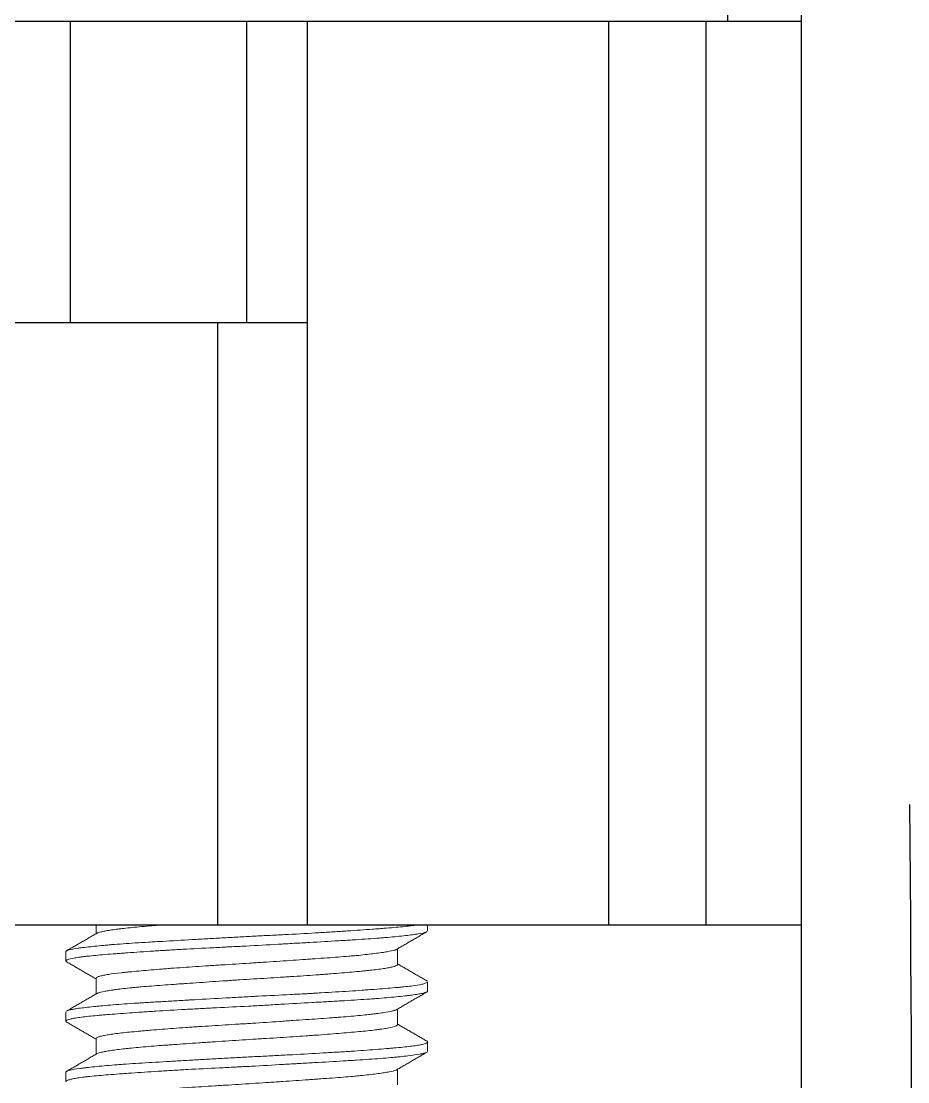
# Model space of a CAD drawing. Header units: millimetres. Extents: x 5401 to 6241, y 1473 to 2067.
# Drawn here: x 5521.71 to 5536.41, y 1675.63 to 1693.24 of the extents above; entities that cross this region are included whole.
import ezdxf

# ---------------------------------------------------------------- set-up
doc = ezdxf.new("R2010")
doc.units = ezdxf.units.MM
doc.linetypes.add('CENTERX2', pattern=[101.6, 63.5, -12.7, 12.7, -12.7])
doc.layers.add('CENTER', color=1, linetype='CENTERX2')

msp = doc.modelspace()

# ---------------------------------------------------------------- linework, layer by layer
for p, q in [((5534.647, 1637.262), (5534.647, 1702.237)), ((5533.422, 1695.237), (5533.422, 1693.237)), ((5512.995, 1678.237), (5534.647, 1678.237))]:
    msp.add_line(p, q)
at = {"color": 7, "linetype": 'Continuous'}
for p, q in [((5508.697, 1693.237), (5534.647, 1693.237)), ((5522.517, 1693.237), (5522.517, 1688.237)), ((5525.447, 1688.237), (5525.447, 1693.237)), ((5526.447, 1693.237), (5526.447, 1678.237)), ((5531.447, 1693.237), (5531.447, 1678.237)), ((5533.068, 1678.237), (5533.068, 1693.237)), ((5508.697, 1688.237), (5526.447, 1688.237)), ((5524.959, 1688.237), (5524.959, 1678.237))]:
    msp.add_line(p, q, dxfattribs=at)
at = {"color": 7, "linetype": 'Continuous', "lineweight": 18}
for p, q in [((5508.947, 1693.237), (5527.627, 1693.237)), ((5529.045, 1693.237), (5530.544, 1693.237)), ((5530.544, 1693.237), (5531.611, 1693.237)), ((5531.611, 1693.237), (5533.197, 1693.237)), ((5533.422, 1693.237), (5533.198, 1693.237)), ((5522.947, 1678.237), (5522.947, 1678.091)), ((5528.447, 1678.137), (5528.447, 1678.237)), ((5522.447, 1677.794), (5522.45, 1677.8)), ((5527.947, 1677.582), (5527.947, 1677.841)), ((5522.447, 1677.794), (5522.447, 1677.638)), ((5522.947, 1677.349), (5522.947, 1677.091)), ((5528.447, 1677.138), (5528.447, 1677.293)), ((5522.447, 1676.793), (5522.447, 1676.638)), ((5527.947, 1676.582), (5527.947, 1676.84)), ((5522.947, 1676.35), (5522.947, 1676.091)), ((5528.447, 1676.138), (5528.447, 1676.294)), ((5522.447, 1675.793), (5522.447, 1675.638)), ((5527.947, 1675.582), (5527.947, 1675.84))]:
    msp.add_line(p, q, dxfattribs=at)
for points, knots in [([(5527.627, 1693.237), (5527.665, 1693.237), (5527.703, 1693.237), (5527.761, 1693.237), (5527.781, 1693.237), (5527.82, 1693.237), (5527.84, 1693.237), (5527.939, 1693.237), (5528.017, 1693.237), (5528.115, 1693.237), (5528.135, 1693.237), (5528.173, 1693.237), (5528.193, 1693.237), (5528.25, 1693.237), (5528.325, 1693.237), (5528.396, 1693.237), (5528.448, 1693.237), (5528.465, 1693.237), (5528.499, 1693.237), (5528.515, 1693.237), (5528.595, 1693.237), (5528.653, 1693.237), (5528.718, 1693.237), (5528.731, 1693.237), (5528.755, 1693.237), (5528.766, 1693.237), (5528.799, 1693.237), (5528.839, 1693.237), (5528.871, 1693.237), (5528.892, 1693.237), (5528.898, 1693.237), (5528.91, 1693.237), (5528.915, 1693.237), (5528.938, 1693.237), (5528.947, 1693.237), (5528.947, 1693.237)], [0, 0, 0, 0, 0.062529, 0.062529, 0.093794, 0.093794, 0.125058, 0.125058, 0.250117, 0.250117, 0.281382, 0.281382, 0.312646, 0.312646, 0.375175, 0.437705, 0.437705, 0.468969, 0.468969, 0.500234, 0.500234, 0.625292, 0.625292, 0.656557, 0.656557, 0.687821, 0.687821, 0.750351, 0.81288, 0.81288, 0.844145, 0.844145, 0.875409, 0.875409, 1, 1, 1, 1]), ([(5522.456, 1677.806), (5522.458, 1677.807), (5522.46, 1677.808), (5522.472, 1677.814), (5522.485, 1677.819), (5522.535, 1677.832), (5522.584, 1677.841), (5522.657, 1677.852), (5522.666, 1677.853), (5522.683, 1677.855), (5522.709, 1677.859), (5522.738, 1677.862), (5522.797, 1677.87), (5522.883, 1677.879), (5522.983, 1677.889), (5523.063, 1677.897), (5523.104, 1677.9), (5523.147, 1677.904), (5523.177, 1677.907), (5523.191, 1677.908), (5523.266, 1677.914), (5523.329, 1677.919), (5523.46, 1677.928), (5523.595, 1677.937), (5523.74, 1677.946), (5523.853, 1677.953), (5523.891, 1677.955), (5523.969, 1677.96), (5524.009, 1677.962), (5524.208, 1677.974), (5524.373, 1677.983), (5524.628, 1677.998), (5524.714, 1678.003), (5524.846, 1678.01), (5524.89, 1678.013), (5524.979, 1678.018), (5525.024, 1678.021), (5525.158, 1678.028), (5525.247, 1678.033), (5525.425, 1678.043), (5525.514, 1678.047), (5525.693, 1678.057), (5525.782, 1678.061), (5525.916, 1678.068), (5525.96, 1678.07), (5526.049, 1678.075), (5526.093, 1678.077), (5526.311, 1678.088), (5526.48, 1678.097), (5526.726, 1678.112), (5526.807, 1678.117), (5526.926, 1678.124), (5526.965, 1678.126), (5527.042, 1678.131), (5527.079, 1678.134), (5527.265, 1678.146), (5527.404, 1678.156), (5527.565, 1678.168), (5527.597, 1678.171), (5527.658, 1678.175), (5527.689, 1678.178), (5527.777, 1678.185), (5527.833, 1678.189), (5527.989, 1678.203), (5528.08, 1678.212), (5528.176, 1678.223), (5528.195, 1678.226), (5528.221, 1678.229), (5528.229, 1678.231), (5528.246, 1678.233), (5528.257, 1678.235), (5528.267, 1678.236), (5528.27, 1678.237)], [0, 0, 0, 0, 0.0081922, 0.0081922, 0.0374525, 0.0374525, 0.0959731, 0.0959731, 0.1032881, 0.1032881, 0.1106032, 0.1252333, 0.1252333, 0.1544936, 0.1837539, 0.1837539, 0.1983841, 0.2056992, 0.2056992, 0.2130142, 0.2130142, 0.2422745, 0.2422745, 0.2715348, 0.3007951, 0.3007951, 0.3154253, 0.3154253, 0.3300554, 0.3300554, 0.388576, 0.388576, 0.4178363, 0.4178363, 0.4324664, 0.4324664, 0.4470966, 0.4470966, 0.4763569, 0.4763569, 0.5056172, 0.5056172, 0.5348774, 0.5348774, 0.5495076, 0.5495076, 0.5641377, 0.5641377, 0.6226583, 0.6226583, 0.6519186, 0.6519186, 0.6665488, 0.6665488, 0.6811789, 0.6811789, 0.7396995, 0.7396995, 0.7543296, 0.7543296, 0.7689598, 0.7689598, 0.7982201, 0.7982201, 0.8567407, 0.8567407, 0.8713708, 0.8713708, 0.8786859, 0.8786859, 0.886001, 0.8886784, 0.8886784, 0.8886784, 0.8886784]), ([(5522.959, 1678.097), (5522.971, 1678.105), (5522.994, 1678.113), (5523.046, 1678.126), (5523.068, 1678.131), (5523.119, 1678.14), (5523.177, 1678.15), (5523.247, 1678.16), (5523.304, 1678.167), (5523.324, 1678.17), (5523.365, 1678.175), (5523.386, 1678.177), (5523.497, 1678.19), (5523.595, 1678.2), (5523.758, 1678.214), (5523.815, 1678.219), (5523.904, 1678.226), (5523.934, 1678.228), (5523.992, 1678.233), (5524.019, 1678.235), (5524.047, 1678.237)], [0, 0, 0, 0, 0.0517241, 0.0517241, 0.0816571, 0.0816571, 0.11159, 0.141523, 0.141523, 0.1564895, 0.1564895, 0.1714559, 0.1714559, 0.2313218, 0.2313218, 0.2612548, 0.2612548, 0.2762213, 0.2762213, 0.2893838, 0.2893838, 0.2893838, 0.2893838]), ([(5528.431, 1678.121), (5528.427, 1678.119), (5528.422, 1678.117), (5528.392, 1678.106), (5528.351, 1678.098), (5528.28, 1678.086), (5528.265, 1678.084), (5528.232, 1678.079), (5528.215, 1678.077), (5528.162, 1678.069), (5528.083, 1678.06), (5527.944, 1678.045), (5527.838, 1678.035), (5527.753, 1678.028), (5527.724, 1678.025), (5527.664, 1678.02), (5527.634, 1678.018), (5527.54, 1678.011), (5527.476, 1678.006), (5527.341, 1677.997), (5527.271, 1677.992), (5527.161, 1677.985), (5527.124, 1677.983), (5527.049, 1677.979), (5527.011, 1677.976), (5526.816, 1677.965), (5526.655, 1677.956), (5526.404, 1677.941), (5526.319, 1677.936), (5526.189, 1677.929), (5526.145, 1677.926), (5526.079, 1677.923), (5526.057, 1677.921), (5526.013, 1677.919), (5525.991, 1677.918), (5525.792, 1677.906), (5525.614, 1677.896), (5525.346, 1677.882), (5525.257, 1677.877), (5525.145, 1677.872), (5525.123, 1677.871), (5525.078, 1677.868), (5525.055, 1677.867), (5524.988, 1677.864), (5524.944, 1677.861), (5524.723, 1677.85), (5524.552, 1677.841), (5524.301, 1677.827), (5524.219, 1677.823), (5524.117, 1677.816), (5524.097, 1677.815), (5524.057, 1677.813), (5523.997, 1677.809), (5523.939, 1677.805), (5523.747, 1677.793), (5523.603, 1677.783), (5523.435, 1677.771), (5523.386, 1677.767), (5523.337, 1677.764), (5523.306, 1677.761), (5523.29, 1677.76), (5523.212, 1677.754), (5523.153, 1677.75), (5522.987, 1677.736), (5522.889, 1677.727), (5522.783, 1677.715), (5522.762, 1677.713), (5522.733, 1677.71), (5522.723, 1677.708), (5522.705, 1677.706), (5522.66, 1677.7), (5522.62, 1677.694), (5522.538, 1677.679), (5522.498, 1677.669), (5522.471, 1677.658), (5522.469, 1677.657), (5522.464, 1677.654), (5522.461, 1677.653), (5522.455, 1677.649), (5522.452, 1677.647), (5522.448, 1677.642), (5522.447, 1677.64), (5522.447, 1677.637)], [0, 0, 0, 0, 0.012264, 0.012264, 0.071226, 0.071226, 0.085967, 0.085967, 0.100707, 0.100707, 0.130188, 0.15967, 0.189151, 0.189151, 0.203891, 0.203891, 0.218632, 0.218632, 0.248113, 0.248113, 0.277594, 0.277594, 0.292335, 0.292335, 0.307075, 0.307075, 0.366037, 0.366037, 0.395519, 0.395519, 0.410259, 0.410259, 0.417629, 0.417629, 0.425, 0.425, 0.483962, 0.483962, 0.513443, 0.513443, 0.520813, 0.520813, 0.528184, 0.528184, 0.542924, 0.542924, 0.601886, 0.601886, 0.631367, 0.631367, 0.638738, 0.638738, 0.646108, 0.660849, 0.660849, 0.719811, 0.719811, 0.734551, 0.741922, 0.741922, 0.749292, 0.749292, 0.778773, 0.778773, 0.837735, 0.837735, 0.852476, 0.852476, 0.859846, 0.859846, 0.867216, 0.896697, 0.896697, 0.95566, 0.95566, 0.96303, 0.96303, 0.9704, 0.9704, 0.985141, 0.985141, 1, 1, 1, 1]), ([(5527.929, 1677.83), (5527.926, 1677.829), (5527.924, 1677.827), (5527.915, 1677.824), (5527.908, 1677.821), (5527.872, 1677.81), (5527.83, 1677.801), (5527.761, 1677.789), (5527.746, 1677.786), (5527.716, 1677.781), (5527.699, 1677.779), (5527.648, 1677.772), (5527.611, 1677.767), (5527.491, 1677.752), (5527.401, 1677.742), (5527.274, 1677.729), (5527.248, 1677.727), (5527.194, 1677.722), (5527.166, 1677.72), (5527.082, 1677.713), (5527.024, 1677.708), (5526.845, 1677.694), (5526.717, 1677.685), (5526.565, 1677.674), (5526.548, 1677.673), (5526.513, 1677.671), (5526.496, 1677.669), (5526.444, 1677.666), (5526.409, 1677.663), (5526.304, 1677.656), (5526.232, 1677.651), (5526.016, 1677.636), (5525.868, 1677.626), (5525.697, 1677.615), (5525.678, 1677.614), (5525.64, 1677.611), (5525.584, 1677.608), (5525.527, 1677.604), (5525.413, 1677.597), (5525.338, 1677.592), (5525.188, 1677.582), (5525.113, 1677.578), (5525.001, 1677.571), (5524.945, 1677.568), (5524.89, 1677.564), (5524.853, 1677.562), (5524.834, 1677.561), (5524.668, 1677.55), (5524.526, 1677.541), (5524.322, 1677.526), (5524.255, 1677.521), (5524.157, 1677.514), (5524.124, 1677.511), (5524.06, 1677.506), (5524.029, 1677.504), (5523.874, 1677.491), (5523.76, 1677.481), (5523.602, 1677.467), (5523.552, 1677.462), (5523.48, 1677.455), (5523.457, 1677.453), (5523.412, 1677.448), (5523.39, 1677.446), (5523.285, 1677.434), (5523.213, 1677.425), (5523.123, 1677.411), (5523.096, 1677.406), (5523.048, 1677.396), (5523.028, 1677.391), (5522.977, 1677.376), (5522.957, 1677.366), (5522.948, 1677.354), (5522.947, 1677.351), (5522.947, 1677.348), (5522.947, 1677.348), (5522.948, 1677.348)], [0, 0, 0, 0, 0.008516, 0.008516, 0.023512, 0.023512, 0.083492, 0.083492, 0.098488, 0.098488, 0.113483, 0.113483, 0.143473, 0.143473, 0.203454, 0.203454, 0.218449, 0.218449, 0.233444, 0.233444, 0.263435, 0.263435, 0.323416, 0.323416, 0.330913, 0.330913, 0.338411, 0.338411, 0.353406, 0.353406, 0.383396, 0.383396, 0.443377, 0.443377, 0.450875, 0.450875, 0.458372, 0.473368, 0.473368, 0.503358, 0.503358, 0.533348, 0.533348, 0.548344, 0.555841, 0.555841, 0.563339, 0.563339, 0.62332, 0.62332, 0.65331, 0.65331, 0.668305, 0.668305, 0.6833, 0.6833, 0.743281, 0.743281, 0.773272, 0.773272, 0.788267, 0.788267, 0.803262, 0.803262, 0.863243, 0.863243, 0.893233, 0.893233, 0.923223, 0.923223, 0.983204, 0.983204, 0.998199, 0.998199, 1, 1, 1, 1]), ([(5522.966, 1677.101), (5522.969, 1677.103), (5522.974, 1677.105), (5523.002, 1677.116), (5523.04, 1677.125), (5523.115, 1677.14), (5523.144, 1677.144), (5523.192, 1677.152), (5523.208, 1677.154), (5523.243, 1677.159), (5523.262, 1677.162), (5523.356, 1677.174), (5523.443, 1677.184), (5523.566, 1677.196), (5523.591, 1677.199), (5523.643, 1677.204), (5523.67, 1677.206), (5523.752, 1677.214), (5523.809, 1677.218), (5523.985, 1677.232), (5524.11, 1677.241), (5524.277, 1677.253), (5524.31, 1677.256), (5524.362, 1677.259), (5524.379, 1677.26), (5524.414, 1677.263), (5524.431, 1677.264), (5524.519, 1677.27), (5524.59, 1677.275), (5524.805, 1677.29), (5524.952, 1677.3), (5525.122, 1677.311), (5525.141, 1677.312), (5525.179, 1677.315), (5525.198, 1677.316), (5525.255, 1677.32), (5525.294, 1677.323), (5525.407, 1677.33), (5525.483, 1677.335), (5525.71, 1677.349), (5525.86, 1677.358), (5526.028, 1677.369), (5526.046, 1677.37), (5526.084, 1677.372), (5526.139, 1677.376), (5526.193, 1677.379), (5526.301, 1677.386), (5526.443, 1677.396), (5526.579, 1677.405), (5526.679, 1677.413), (5526.712, 1677.415), (5526.777, 1677.42), (5526.809, 1677.423), (5526.968, 1677.435), (5527.085, 1677.446), (5527.248, 1677.46), (5527.299, 1677.465), (5527.374, 1677.472), (5527.398, 1677.474), (5527.445, 1677.479), (5527.468, 1677.481), (5527.577, 1677.493), (5527.653, 1677.502), (5527.748, 1677.517), (5527.777, 1677.521), (5527.816, 1677.529), (5527.828, 1677.531), (5527.85, 1677.536), (5527.86, 1677.539), (5527.907, 1677.551), (5527.931, 1677.561), (5527.944, 1677.574), (5527.947, 1677.578), (5527.947, 1677.581), (5527.947, 1677.583), (5527.947, 1677.583), (5527.947, 1677.583)], [0, 0, 0, 0, 0.012066, 0.012066, 0.072394, 0.072394, 0.102558, 0.102558, 0.11764, 0.11764, 0.132722, 0.132722, 0.19305, 0.19305, 0.208132, 0.208132, 0.223214, 0.223214, 0.253378, 0.253378, 0.313707, 0.313707, 0.328789, 0.328789, 0.33633, 0.33633, 0.343871, 0.343871, 0.374035, 0.374035, 0.434363, 0.434363, 0.441904, 0.441904, 0.449445, 0.449445, 0.464527, 0.464527, 0.494691, 0.494691, 0.555019, 0.555019, 0.56256, 0.56256, 0.570101, 0.585183, 0.585183, 0.615347, 0.645512, 0.645512, 0.660594, 0.660594, 0.675676, 0.675676, 0.736004, 0.736004, 0.766168, 0.766168, 0.78125, 0.78125, 0.796332, 0.796332, 0.85666, 0.85666, 0.886824, 0.886824, 0.901906, 0.901906, 0.916988, 0.916988, 0.977317, 0.977317, 0.992399, 0.99994, 0.99994, 1, 1, 1, 1]), ([(5522.463, 1676.81), (5522.473, 1676.815), (5522.488, 1676.82), (5522.517, 1676.827), (5522.527, 1676.829), (5522.549, 1676.834), (5522.561, 1676.836), (5522.6, 1676.843), (5522.63, 1676.848), (5522.729, 1676.862), (5522.81, 1676.871), (5522.93, 1676.884), (5522.955, 1676.886), (5523.006, 1676.891), (5523.033, 1676.894), (5523.114, 1676.901), (5523.171, 1676.906), (5523.291, 1676.916), (5523.354, 1676.921), (5523.486, 1676.93), (5523.555, 1676.935), (5523.645, 1676.94), (5523.663, 1676.941), (5523.699, 1676.944), (5523.754, 1676.947), (5523.81, 1676.95), (5523.924, 1676.957), (5524.079, 1676.966), (5524.242, 1676.976), (5524.366, 1676.983), (5524.429, 1676.987), (5524.514, 1676.992), (5524.558, 1676.994), (5524.752, 1677.005), (5524.927, 1677.015), (5525.193, 1677.03), (5525.282, 1677.035), (5525.416, 1677.042), (5525.461, 1677.045), (5525.529, 1677.048), (5525.552, 1677.049), (5525.597, 1677.052), (5525.619, 1677.053), (5525.821, 1677.063), (5525.998, 1677.072), (5526.258, 1677.086), (5526.343, 1677.09), (5526.45, 1677.096), (5526.471, 1677.097), (5526.513, 1677.1), (5526.534, 1677.101), (5526.597, 1677.104), (5526.639, 1677.107), (5526.843, 1677.119), (5526.999, 1677.128), (5527.22, 1677.143), (5527.291, 1677.148), (5527.378, 1677.154), (5527.395, 1677.156), (5527.429, 1677.158), (5527.48, 1677.162), (5527.529, 1677.165), (5527.688, 1677.177), (5527.803, 1677.186), (5527.931, 1677.198), (5527.968, 1677.201), (5528.004, 1677.205), (5528.027, 1677.207), (5528.039, 1677.208), (5528.095, 1677.214), (5528.136, 1677.218), (5528.248, 1677.232), (5528.308, 1677.242), (5528.364, 1677.255), (5528.374, 1677.257), (5528.392, 1677.262), (5528.401, 1677.265), (5528.423, 1677.272), (5528.433, 1677.277), (5528.445, 1677.286), (5528.447, 1677.29), (5528.447, 1677.294)], [0, 0, 0, 0, 0.032546, 0.032546, 0.047287, 0.047287, 0.062028, 0.062028, 0.091509, 0.091509, 0.150471, 0.150471, 0.165211, 0.165211, 0.179952, 0.179952, 0.209433, 0.209433, 0.238914, 0.238914, 0.268395, 0.268395, 0.275765, 0.275765, 0.283136, 0.297876, 0.297876, 0.327357, 0.356838, 0.356838, 0.371579, 0.378949, 0.38632, 0.38632, 0.445282, 0.445282, 0.474763, 0.474763, 0.489503, 0.489503, 0.496874, 0.496874, 0.504244, 0.504244, 0.563206, 0.563206, 0.592687, 0.592687, 0.600057, 0.600057, 0.607428, 0.607428, 0.622168, 0.622168, 0.68113, 0.68113, 0.710612, 0.710612, 0.717982, 0.717982, 0.725352, 0.740093, 0.740093, 0.799055, 0.799055, 0.813795, 0.821166, 0.821166, 0.828536, 0.828536, 0.858017, 0.858017, 0.916979, 0.916979, 0.93172, 0.93172, 0.94646, 0.94646, 0.975941, 0.975941, 1, 1, 1, 1]), ([(5528.447, 1677.137), (5528.447, 1677.135), (5528.447, 1677.133), (5528.442, 1677.127), (5528.435, 1677.122), (5528.42, 1677.117), (5528.417, 1677.115), (5528.41, 1677.113), (5528.4, 1677.11), (5528.387, 1677.106), (5528.358, 1677.1), (5528.311, 1677.091), (5528.25, 1677.081), (5528.198, 1677.074), (5528.171, 1677.071), (5528.142, 1677.067), (5528.121, 1677.065), (5528.111, 1677.063), (5528.058, 1677.057), (5527.967, 1677.047), (5527.812, 1677.033), (5527.696, 1677.023), (5527.604, 1677.015), (5527.572, 1677.013), (5527.508, 1677.008), (5527.474, 1677.006), (5527.306, 1676.994), (5527.163, 1676.985), (5526.934, 1676.972), (5526.856, 1676.967), (5526.735, 1676.96), (5526.694, 1676.958), (5526.612, 1676.953), (5526.57, 1676.951), (5526.36, 1676.939), (5526.189, 1676.929), (5525.926, 1676.914), (5525.837, 1676.909), (5525.703, 1676.901), (5525.658, 1676.899), (5525.568, 1676.894), (5525.523, 1676.891), (5525.299, 1676.879), (5525.121, 1676.871), (5524.857, 1676.857), (5524.769, 1676.853), (5524.594, 1676.843), (5524.509, 1676.839), (5524.256, 1676.825), (5524.095, 1676.815), (5523.901, 1676.803), (5523.863, 1676.801), (5523.787, 1676.796), (5523.75, 1676.793), (5523.64, 1676.786), (5523.569, 1676.781), (5523.433, 1676.771), (5523.368, 1676.766), (5523.243, 1676.757), (5523.183, 1676.752), (5523.098, 1676.745), (5523.07, 1676.743), (5523.03, 1676.739), (5523.016, 1676.738), (5522.99, 1676.736), (5522.926, 1676.73), (5522.868, 1676.725), (5522.738, 1676.711), (5522.665, 1676.701), (5522.6, 1676.69), (5522.593, 1676.689), (5522.579, 1676.687), (5522.573, 1676.686), (5522.554, 1676.682), (5522.542, 1676.679), (5522.511, 1676.672), (5522.477, 1676.662), (5522.458, 1676.652), (5522.447, 1676.642), (5522.446, 1676.637), (5522.45, 1676.631), (5522.45, 1676.63), (5522.453, 1676.628), (5522.456, 1676.626), (5522.459, 1676.623), (5522.462, 1676.622)], [0, 0, 0, 0, 0.009973, 0.009973, 0.037677, 0.037677, 0.044603, 0.044603, 0.051529, 0.06538, 0.06538, 0.093084, 0.120788, 0.120788, 0.13464, 0.141566, 0.141566, 0.148492, 0.148492, 0.176196, 0.2039, 0.231604, 0.231604, 0.245456, 0.245456, 0.259308, 0.259308, 0.314716, 0.314716, 0.34242, 0.34242, 0.356271, 0.356271, 0.370123, 0.370123, 0.425531, 0.425531, 0.453235, 0.453235, 0.467087, 0.467087, 0.480939, 0.480939, 0.536347, 0.536347, 0.564051, 0.564051, 0.591755, 0.591755, 0.647162, 0.647162, 0.661014, 0.661014, 0.674866, 0.674866, 0.70257, 0.70257, 0.730274, 0.730274, 0.757978, 0.757978, 0.77183, 0.77183, 0.778756, 0.778756, 0.785682, 0.813386, 0.813386, 0.868794, 0.868794, 0.87572, 0.87572, 0.882646, 0.882646, 0.896498, 0.896498, 0.924201, 0.951905, 0.951905, 0.979609, 0.979609, 0.986535, 0.986535, 0.993461, 1, 1, 1, 1]), ([(5527.935, 1676.833), (5527.929, 1676.829), (5527.921, 1676.826), (5527.898, 1676.818), (5527.882, 1676.813), (5527.822, 1676.799), (5527.77, 1676.79), (5527.673, 1676.775), (5527.637, 1676.77), (5527.58, 1676.763), (5527.56, 1676.76), (5527.518, 1676.755), (5527.496, 1676.753), (5527.385, 1676.74), (5527.286, 1676.73), (5527.123, 1676.716), (5527.066, 1676.711), (5526.977, 1676.704), (5526.946, 1676.702), (5526.885, 1676.697), (5526.853, 1676.695), (5526.695, 1676.683), (5526.562, 1676.674), (5526.354, 1676.66), (5526.283, 1676.655), (5526.192, 1676.649), (5526.174, 1676.647), (5526.138, 1676.645), (5526.083, 1676.641), (5526.027, 1676.637), (5525.843, 1676.625), (5525.694, 1676.615), (5525.505, 1676.602), (5525.448, 1676.599), (5525.391, 1676.595), (5525.353, 1676.593), (5525.334, 1676.592), (5525.239, 1676.586), (5525.163, 1676.581), (5524.939, 1676.567), (5524.793, 1676.558), (5524.613, 1676.546), (5524.578, 1676.544), (5524.524, 1676.54), (5524.507, 1676.539), (5524.471, 1676.537), (5524.454, 1676.536), (5524.367, 1676.529), (5524.299, 1676.525), (5524.102, 1676.51), (5523.977, 1676.5), (5523.831, 1676.487), (5523.802, 1676.485), (5523.745, 1676.48), (5523.717, 1676.477), (5523.637, 1676.47), (5523.585, 1676.466), (5523.44, 1676.452), (5523.353, 1676.442), (5523.258, 1676.431), (5523.24, 1676.428), (5523.206, 1676.424), (5523.189, 1676.421), (5523.142, 1676.414), (5523.086, 1676.404), (5523.042, 1676.394), (5523.014, 1676.387), (5523.006, 1676.384), (5522.991, 1676.379), (5522.984, 1676.377), (5522.957, 1676.366), (5522.947, 1676.357), (5522.947, 1676.348)], [0, 0, 0, 0, 0.023615, 0.023615, 0.053433, 0.053433, 0.113071, 0.113071, 0.142889, 0.142889, 0.157799, 0.157799, 0.172708, 0.172708, 0.232345, 0.232345, 0.262164, 0.262164, 0.277073, 0.277073, 0.291983, 0.291983, 0.35162, 0.35162, 0.381439, 0.381439, 0.388893, 0.388893, 0.396348, 0.411257, 0.411257, 0.470895, 0.470895, 0.485804, 0.493259, 0.493259, 0.500714, 0.500714, 0.530532, 0.530532, 0.59017, 0.59017, 0.605079, 0.605079, 0.612534, 0.612534, 0.619988, 0.619988, 0.649807, 0.649807, 0.709444, 0.709444, 0.724354, 0.724354, 0.739263, 0.739263, 0.769082, 0.769082, 0.828719, 0.828719, 0.843628, 0.843628, 0.858538, 0.858538, 0.888356, 0.918175, 0.918175, 0.933084, 0.933084, 0.947994, 0.947994, 1, 1, 1, 1]), ([(5522.959, 1676.097), (5522.97, 1676.105), (5522.991, 1676.113), (5523.031, 1676.122), (5523.041, 1676.125), (5523.063, 1676.13), (5523.075, 1676.132), (5523.112, 1676.139), (5523.141, 1676.144), (5523.235, 1676.158), (5523.309, 1676.168), (5523.418, 1676.181), (5523.441, 1676.183), (5523.488, 1676.188), (5523.511, 1676.191), (5523.585, 1676.198), (5523.636, 1676.203), (5523.798, 1676.218), (5523.915, 1676.227), (5524.073, 1676.239), (5524.105, 1676.241), (5524.17, 1676.246), (5524.203, 1676.248), (5524.302, 1676.255), (5524.438, 1676.265), (5524.579, 1676.274), (5524.687, 1676.282), (5524.741, 1676.285), (5524.797, 1676.289), (5524.834, 1676.292), (5524.852, 1676.293), (5525.02, 1676.304), (5525.17, 1676.314), (5525.396, 1676.329), (5525.472, 1676.334), (5525.586, 1676.341), (5525.624, 1676.344), (5525.681, 1676.347), (5525.7, 1676.348), (5525.738, 1676.351), (5525.757, 1676.352), (5525.927, 1676.362), (5526.075, 1676.371), (5526.291, 1676.386), (5526.362, 1676.39), (5526.467, 1676.398), (5526.502, 1676.4), (5526.571, 1676.405), (5526.605, 1676.407), (5526.772, 1676.42), (5526.898, 1676.43), (5527.075, 1676.445), (5527.132, 1676.45), (5527.242, 1676.46), (5527.294, 1676.464), (5527.442, 1676.478), (5527.53, 1676.488), (5527.626, 1676.499), (5527.644, 1676.502), (5527.68, 1676.506), (5527.697, 1676.509), (5527.745, 1676.516), (5527.774, 1676.521), (5527.851, 1676.536), (5527.889, 1676.546), (5527.92, 1676.558), (5527.926, 1676.561), (5527.935, 1676.566), (5527.938, 1676.568), (5527.945, 1676.575), (5527.947, 1676.578), (5527.947, 1676.582)], [0, 0, 0, 0, 0.049329, 0.049329, 0.064295, 0.064295, 0.079262, 0.079262, 0.109195, 0.109195, 0.169061, 0.169061, 0.184027, 0.184027, 0.198993, 0.198993, 0.228926, 0.228926, 0.288792, 0.288792, 0.303759, 0.303759, 0.318725, 0.318725, 0.348658, 0.378591, 0.378591, 0.393557, 0.401041, 0.401041, 0.408524, 0.408524, 0.46839, 0.46839, 0.498323, 0.498323, 0.513289, 0.513289, 0.520772, 0.520772, 0.528256, 0.528256, 0.588121, 0.588121, 0.618054, 0.618054, 0.633021, 0.633021, 0.647987, 0.647987, 0.707853, 0.707853, 0.737786, 0.737786, 0.767719, 0.767719, 0.827585, 0.827585, 0.842551, 0.842551, 0.857518, 0.857518, 0.887451, 0.887451, 0.947317, 0.947317, 0.962283, 0.962283, 0.97725, 0.97725, 1, 1, 1, 1]), ([(5522.447, 1675.794), (5522.447, 1675.796), (5522.448, 1675.798), (5522.451, 1675.802), (5522.455, 1675.805), (5522.461, 1675.809), (5522.465, 1675.811), (5522.468, 1675.812), (5522.482, 1675.818), (5522.497, 1675.822), (5522.554, 1675.836), (5522.608, 1675.845), (5522.694, 1675.857), (5522.712, 1675.859), (5522.741, 1675.863), (5522.75, 1675.864), (5522.77, 1675.866), (5522.822, 1675.872), (5522.878, 1675.879), (5523.023, 1675.893), (5523.133, 1675.903), (5523.271, 1675.914), (5523.287, 1675.915), (5523.318, 1675.918), (5523.334, 1675.919), (5523.383, 1675.923), (5523.416, 1675.925), (5523.516, 1675.932), (5523.585, 1675.936), (5523.8, 1675.95), (5523.952, 1675.959), (5524.154, 1675.971), (5524.195, 1675.973), (5524.278, 1675.978), (5524.319, 1675.98), (5524.444, 1675.987), (5524.613, 1675.997), (5524.787, 1676.007), (5524.919, 1676.015), (5524.963, 1676.017), (5525.052, 1676.022), (5525.096, 1676.025), (5525.231, 1676.032), (5525.321, 1676.037), (5525.5, 1676.047), (5525.589, 1676.051), (5525.767, 1676.06), (5525.855, 1676.065), (5525.988, 1676.072), (5526.032, 1676.074), (5526.12, 1676.079), (5526.164, 1676.081), (5526.382, 1676.092), (5526.55, 1676.101), (5526.793, 1676.116), (5526.872, 1676.121), (5526.989, 1676.128), (5527.027, 1676.13), (5527.104, 1676.135), (5527.141, 1676.138), (5527.324, 1676.15), (5527.46, 1676.16), (5527.648, 1676.174), (5527.708, 1676.179), (5527.794, 1676.186), (5527.822, 1676.188), (5527.876, 1676.193), (5527.902, 1676.195), (5528.028, 1676.206), (5528.115, 1676.216), (5528.224, 1676.23), (5528.257, 1676.234), (5528.301, 1676.242), (5528.315, 1676.244), (5528.34, 1676.249), (5528.351, 1676.252), (5528.404, 1676.264), (5528.431, 1676.274), (5528.445, 1676.286), (5528.446, 1676.289), (5528.448, 1676.294), (5528.448, 1676.296), (5528.445, 1676.301), (5528.442, 1676.304), (5528.438, 1676.306)], [0, 0, 0, 0, 0.01112, 0.01112, 0.025021, 0.031972, 0.031972, 0.038922, 0.038922, 0.066725, 0.066725, 0.12233, 0.12233, 0.136231, 0.136231, 0.143182, 0.143182, 0.150132, 0.177935, 0.177935, 0.23354, 0.23354, 0.24049, 0.24049, 0.247441, 0.247441, 0.261342, 0.261342, 0.289145, 0.289145, 0.34475, 0.34475, 0.358651, 0.358651, 0.372552, 0.372552, 0.400355, 0.428157, 0.428157, 0.442059, 0.442059, 0.45596, 0.45596, 0.483762, 0.483762, 0.511565, 0.511565, 0.539367, 0.539367, 0.553269, 0.553269, 0.56717, 0.56717, 0.622775, 0.622775, 0.650578, 0.650578, 0.664479, 0.664479, 0.67838, 0.67838, 0.733985, 0.733985, 0.761788, 0.761788, 0.775689, 0.775689, 0.78959, 0.78959, 0.845195, 0.845195, 0.872998, 0.872998, 0.886899, 0.886899, 0.9008, 0.9008, 0.956405, 0.956405, 0.970306, 0.970306, 0.984208, 0.984208, 1, 1, 1, 1]), ([(5528.43, 1676.121), (5528.43, 1676.121), (5528.419, 1676.116), (5528.404, 1676.111), (5528.378, 1676.104), (5528.363, 1676.101), (5528.345, 1676.097), (5528.333, 1676.095), (5528.327, 1676.094), (5528.269, 1676.084), (5528.202, 1676.074), (5528.081, 1676.06), (5528.037, 1676.055), (5527.965, 1676.047), (5527.94, 1676.045), (5527.902, 1676.041), (5527.889, 1676.04), (5527.862, 1676.037), (5527.795, 1676.031), (5527.724, 1676.025), (5527.603, 1676.015), (5527.54, 1676.011), (5527.409, 1676.001), (5527.34, 1675.997), (5527.251, 1675.991), (5527.233, 1675.99), (5527.196, 1675.988), (5527.178, 1675.987), (5527.122, 1675.983), (5527.085, 1675.981), (5526.895, 1675.969), (5526.736, 1675.96), (5526.488, 1675.946), (5526.403, 1675.941), (5526.295, 1675.935), (5526.274, 1675.934), (5526.23, 1675.931), (5526.165, 1675.927), (5526.099, 1675.924), (5525.88, 1675.911), (5525.703, 1675.901), (5525.48, 1675.889), (5525.435, 1675.887), (5525.367, 1675.883), (5525.345, 1675.882), (5525.3, 1675.88), (5525.277, 1675.878), (5525.165, 1675.873), (5525.075, 1675.868), (5524.81, 1675.855), (5524.637, 1675.846), (5524.426, 1675.834), (5524.383, 1675.832), (5524.3, 1675.827), (5524.258, 1675.825), (5524.135, 1675.818), (5524.055, 1675.813), (5523.822, 1675.798), (5523.674, 1675.788), (5523.501, 1675.776), (5523.467, 1675.773), (5523.4, 1675.768), (5523.368, 1675.766), (5523.272, 1675.759), (5523.211, 1675.754), (5523.039, 1675.74), (5522.936, 1675.732), (5522.824, 1675.72), (5522.802, 1675.718), (5522.761, 1675.713), (5522.741, 1675.711), (5522.685, 1675.704), (5522.618, 1675.694), (5522.539, 1675.679), (5522.502, 1675.669), (5522.473, 1675.659), (5522.462, 1675.654), (5522.45, 1675.645), (5522.447, 1675.641), (5522.447, 1675.637)], [0, 0, 0, 0, 0.001887, 0.031368, 0.031368, 0.046108, 0.053479, 0.053479, 0.060849, 0.060849, 0.119811, 0.119811, 0.149292, 0.149292, 0.164033, 0.164033, 0.171403, 0.171403, 0.178774, 0.208255, 0.208255, 0.237736, 0.237736, 0.267217, 0.267217, 0.274587, 0.274587, 0.281958, 0.281958, 0.296698, 0.296698, 0.35566, 0.35566, 0.385142, 0.385142, 0.392512, 0.392512, 0.399882, 0.414623, 0.414623, 0.473585, 0.473585, 0.488326, 0.488326, 0.495696, 0.495696, 0.503066, 0.503066, 0.532547, 0.532547, 0.59151, 0.59151, 0.60625, 0.60625, 0.620991, 0.620991, 0.650472, 0.650472, 0.709434, 0.709434, 0.724175, 0.724175, 0.738915, 0.738915, 0.768397, 0.768397, 0.827359, 0.827359, 0.8421, 0.8421, 0.85684, 0.85684, 0.886321, 0.915802, 0.945284, 0.945284, 0.974765, 0.974765, 1, 1, 1, 1]), ([(5527.93, 1675.83), (5527.927, 1675.829), (5527.923, 1675.827), (5527.896, 1675.816), (5527.86, 1675.807), (5527.799, 1675.795), (5527.785, 1675.793), (5527.757, 1675.788), (5527.743, 1675.786), (5527.696, 1675.778), (5527.661, 1675.773), (5527.55, 1675.759), (5527.465, 1675.749), (5527.343, 1675.736), (5527.318, 1675.734), (5527.267, 1675.729), (5527.24, 1675.726), (5527.16, 1675.719), (5527.104, 1675.714), (5526.93, 1675.7), (5526.806, 1675.691), (5526.64, 1675.68), (5526.607, 1675.677), (5526.539, 1675.672), (5526.504, 1675.67), (5526.401, 1675.663), (5526.261, 1675.653), (5526.116, 1675.643), (5526.006, 1675.636), (5525.969, 1675.633), (5525.895, 1675.628), (5525.857, 1675.626), (5525.669, 1675.613), (5525.518, 1675.603), (5525.292, 1675.589), (5525.217, 1675.584), (5525.104, 1675.577), (5525.067, 1675.575), (5525.01, 1675.572), (5524.992, 1675.57), (5524.954, 1675.568), (5524.936, 1675.567), (5524.768, 1675.556), (5524.625, 1675.547), (5524.416, 1675.533), (5524.331, 1675.527), (5524.247, 1675.521), (5524.214, 1675.518), (5524.197, 1675.517), (5524.148, 1675.513), (5524.116, 1675.511), (5523.957, 1675.498), (5523.839, 1675.488), (5523.674, 1675.474), (5523.622, 1675.469), (5523.559, 1675.463), (5523.546, 1675.462), (5523.522, 1675.459), (5523.485, 1675.456), (5523.451, 1675.452), (5523.339, 1675.441), (5523.262, 1675.432), (5523.18, 1675.42), (5523.164, 1675.417), (5523.134, 1675.413), (5523.12, 1675.41), (5523.08, 1675.403), (5523.057, 1675.398), (5522.997, 1675.383), (5522.97, 1675.373), (5522.954, 1675.36), (5522.951, 1675.358), (5522.948, 1675.353), (5522.947, 1675.351), (5522.947, 1675.348)], [0, 0, 0, 0, 0.010555, 0.010555, 0.070536, 0.070536, 0.085531, 0.085531, 0.100526, 0.100526, 0.130517, 0.130517, 0.190498, 0.190498, 0.205493, 0.205493, 0.220488, 0.220488, 0.250478, 0.250478, 0.310459, 0.310459, 0.325454, 0.325454, 0.340449, 0.340449, 0.37044, 0.40043, 0.40043, 0.415425, 0.415425, 0.43042, 0.43042, 0.490401, 0.490401, 0.520391, 0.520391, 0.535387, 0.535387, 0.542884, 0.542884, 0.550382, 0.550382, 0.610362, 0.610362, 0.640353, 0.64785, 0.64785, 0.655348, 0.655348, 0.670343, 0.670343, 0.730324, 0.730324, 0.760314, 0.760314, 0.767812, 0.767812, 0.775309, 0.790305, 0.790305, 0.850285, 0.850285, 0.86528, 0.86528, 0.880276, 0.880276, 0.910266, 0.910266, 0.970247, 0.970247, 0.985242, 0.985242, 1, 1, 1, 1])]:
    msp.add_open_spline(points, degree=3, knots=knots, dxfattribs=at)
for points in [[(5522.964, 1678.1), (5522.706, 1677.951), (5522.449, 1677.802)], [(5527.924, 1677.827), (5528.181, 1677.976), (5528.439, 1678.126)], [(5522.454, 1677.627), (5522.701, 1677.484), (5522.947, 1677.34)], [(5528.442, 1677.304), (5528.195, 1677.447), (5527.947, 1677.591)], [(5522.971, 1677.105), (5522.714, 1676.955), (5522.457, 1676.806)], [(5527.931, 1676.831), (5528.188, 1676.98), (5528.446, 1677.13)], [(5522.454, 1676.627), (5522.701, 1676.484), (5522.947, 1676.34)], [(5528.444, 1676.303), (5528.196, 1676.447), (5527.947, 1676.591)], [(5522.964, 1676.101), (5522.707, 1675.951), (5522.45, 1675.802)], [(5527.925, 1675.827), (5528.182, 1675.976), (5528.439, 1676.126)]]:
    msp.add_open_spline(points, degree=2, dxfattribs=at)
at = {"layer": 'CENTER', "ltscale": 0.25}
msp.add_open_spline([(5484.089, 1669.022, 0), (5484.291, 1675.439, 0), (5484.637, 1686.466, 0), (5517.225, 1694.389, 0), (5497.419, 1644.117), (5532.864, 1639.685, 0), (5535.762, 1655.26), (5536.376, 1663.557)], degree=3, knots=[0, 0, 0, 0, 17.249459, 29.642166, 75.733509, 89.541235, 112.372857, 112.372857, 112.372857, 112.372857], dxfattribs=at)
msp.add_spline([(5586.674, 1669.022, 0), (5581.867, 1685.589, 0), (5569.888, 1688.763, 0), (5557.276, 1644.43, 0), (5543.583, 1642.659, 0), (5536.447, 1669.681), (5536.447, 1680.237)], degree=3, dxfattribs=at)

doc.saveas('drawing.dxf')
